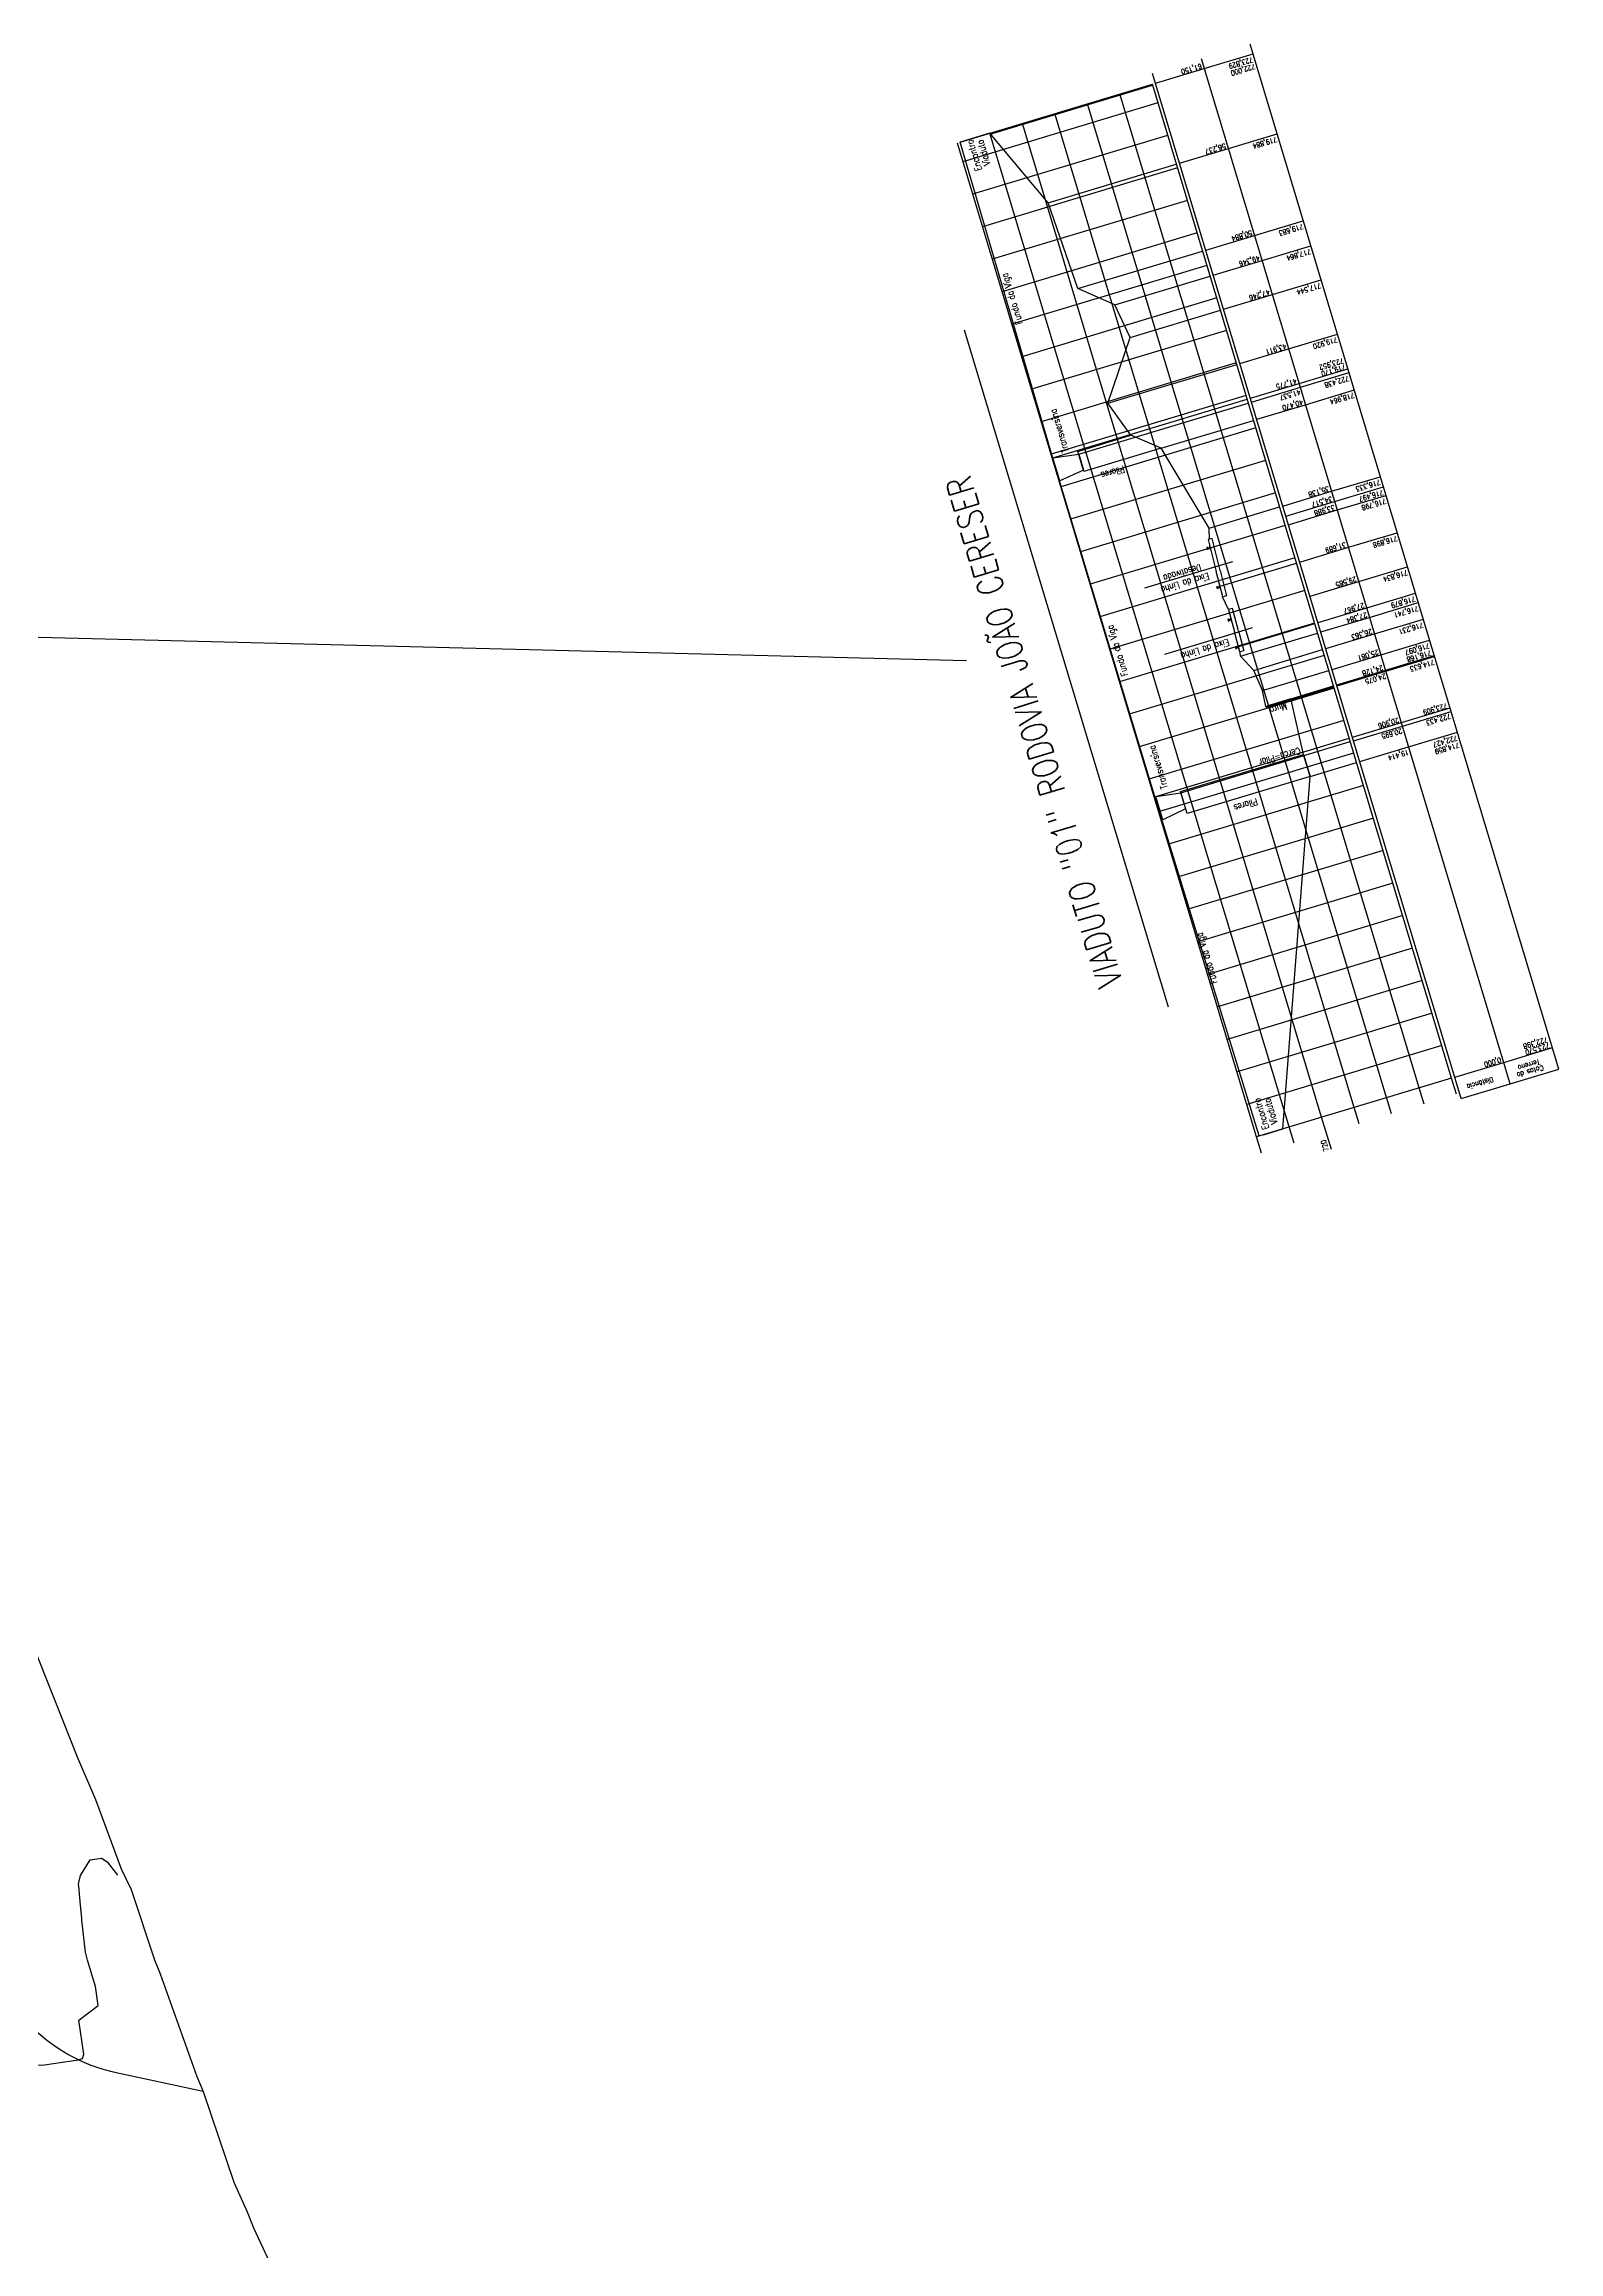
# Model space of a CAD drawing. Header units: metres. Extents: x 298520 to 308411, y 7433745 to 7450750.
# Drawn here: x 305262.6 to 305351.9, y 7437186 to 7437316.1 of the extents above; entities that cross this region are included whole.
import ezdxf

# ---------------------------------------------------------------- set-up
doc = ezdxf.new("R2010")
doc.units = ezdxf.units.M
doc.header["$LTSCALE"] = 10
for name, pattern in [('CONTINUO', [0]), ('TRACEJADO', [8.7, 8, -0.7]), ('TRACO-PONTO', [9.4, 8, -0.7, 0, -0.7])]:
    doc.linetypes.add(name, pattern=pattern)
for name, color, linetype in [('Area', 45, 'Continuous'), ('Curvas de Nivel 1m', 11, 'Continuous'), ('Perfil', 45, 'Continuous'), ('TEXTO', 45, 'Continuous'), ('Vias Primárias', 230, 'Continuous')]:
    doc.layers.add(name, color=color, linetype=linetype)
doc.styles.add('ROMANS', font='romans', dxfattribs={"height": 0.2})

# ---------------------------------------------------------------- blocks, each defined once
blk = doc.blocks.new('EB67FCC2603E40CA18CFA8')
at = {"layer": 'Perfil', "color": 2, "linetype": 'CONTINUO', "flags": 128}
for points in [[(6.72, -6.25), (6.73, -6.01)], [(8.26, -6.32), (6.72, -6.25)], [(6.73, -6.01), (8.27, -6.08)], [(7.24, -6.01), (7.24, -6.01), (7.24, -6.01), (7.24, -6.01), (7.24, -6.01), (7.24, -6.01), (7.23, -6.01), (7.23, -6.01), (7.23, -6.01), (7.23, -6.01), (7.23, -6.01), (7.23, -6.01), (7.23, -6.01), (7.23, -6.01), (7.23, -6.02), (7.23, -6.02)], [(7.23, -6.02), (7.23, -6.03)], [(7.23, -6.03), (7.43, -6.04)], [(7.24, -6.01), (7.29, -6.01)], [(7.3, -5.85), (7.3, -5.85), (7.3, -5.85), (7.3, -5.85), (7.3, -5.85), (7.29, -5.85), (7.29, -5.85), (7.29, -5.85), (7.29, -5.85), (7.29, -5.85), (7.29, -5.86), (7.29, -5.86), (7.29, -5.86), (7.29, -5.86), (7.28, -5.86), (7.28, -5.86)], [(7.28, -5.87), (7.28, -5.9)], [(7.28, -5.9), (7.28, -5.9), (7.28, -5.9), (7.28, -5.9), (7.28, -5.9), (7.28, -5.9), (7.28, -5.9), (7.28, -5.9), (7.29, -5.9), (7.29, -5.9), (7.29, -5.9), (7.29, -5.9), (7.29, -5.9), (7.29, -5.9), (7.29, -5.9), (7.29, -5.9)], [(7.29, -5.9), (7.31, -5.9)], [(7.29, -6.01), (7.29, -6.01), (7.3, -6.01), (7.3, -6.01), (7.3, -6.01), (7.3, -6.01), (7.31, -6.01), (7.31, -6.01), (7.31, -6.01), (7.31, -6), (7.31, -6), (7.31, -6), (7.32, -6), (7.32, -5.99), (7.32, -5.99), (7.32, -5.99)], [(7.3, -5.85), (7.38, -5.85)], [(7.32, -5.91), (7.32, -5.91), (7.32, -5.91), (7.32, -5.91), (7.32, -5.91), (7.32, -5.91), (7.32, -5.91), (7.32, -5.91), (7.32, -5.91), (7.32, -5.91), (7.32, -5.9), (7.32, -5.9), (7.32, -5.9), (7.32, -5.9), (7.32, -5.9), (7.32, -5.9)], [(7.32, -5.91), (7.32, -5.99)], [(7.35, -5.91), (7.35, -5.99)], [(7.36, -5.91), (7.36, -5.91), (7.36, -5.91), (7.36, -5.91), (7.36, -5.91), (7.36, -5.91), (7.36, -5.91), (7.36, -5.91), (7.36, -5.91), (7.36, -5.91), (7.35, -5.91), (7.35, -5.91), (7.35, -5.91), (7.35, -5.91), (7.35, -5.91), (7.35, -5.91)], [(7.35, -5.99), (7.35, -5.99), (7.35, -5.99), (7.35, -6), (7.35, -6), (7.35, -6), (7.35, -6), (7.36, -6.01), (7.36, -6.01), (7.36, -6.01), (7.36, -6.01), (7.36, -6.01), (7.37, -6.01), (7.37, -6.01), (7.37, -6.01), (7.37, -6.02)], [(7.36, -5.91), (7.39, -5.91)], [(7.37, -6.02), (7.43, -6.02)], [(7.39, -5.87), (7.39, -5.87), (7.39, -5.87), (7.39, -5.86), (7.39, -5.86), (7.39, -5.86), (7.39, -5.86), (7.39, -5.86), (7.39, -5.86), (7.39, -5.86), (7.39, -5.85), (7.38, -5.85), (7.38, -5.85), (7.38, -5.85), (7.38, -5.85), (7.38, -5.85)], [(7.39, -5.87), (7.39, -5.9)], [(7.39, -5.91), (7.39, -5.91), (7.39, -5.91), (7.39, -5.91), (7.39, -5.91), (7.39, -5.91), (7.39, -5.91), (7.39, -5.91), (7.39, -5.9), (7.39, -5.9), (7.39, -5.9), (7.39, -5.9), (7.39, -5.9), (7.39, -5.9), (7.39, -5.9), (7.39, -5.9)], [(7.43, -6.03), (7.43, -6.02), (7.43, -6.02), (7.43, -6.02), (7.43, -6.02), (7.43, -6.02), (7.43, -6.02), (7.43, -6.02), (7.43, -6.02), (7.43, -6.02), (7.43, -6.02), (7.43, -6.02), (7.43, -6.02), (7.43, -6.02), (7.43, -6.02), (7.43, -6.02)], [(7.43, -6.03), (7.43, -6.04)], [(8.26, -6.32), (10.2, -6.4)], [(10.21, -6.16), (8.27, -6.08)], [(9.62, -6.11), (9.62, -6.11), (9.62, -6.11), (9.62, -6.11), (9.62, -6.11), (9.62, -6.11), (9.62, -6.11), (9.62, -6.11), (9.62, -6.11), (9.62, -6.11), (9.62, -6.11), (9.62, -6.11), (9.62, -6.11), (9.62, -6.11), (9.62, -6.11), (9.62, -6.11)], [(9.68, -6.11), (9.62, -6.11)], [(9.62, -6.11), (9.62, -6.13)], [(9.82, -6.14), (9.62, -6.13)], [(9.69, -5.95), (9.69, -5.95), (9.69, -5.95), (9.68, -5.95), (9.68, -5.95), (9.68, -5.95), (9.68, -5.95), (9.68, -5.95), (9.68, -5.95), (9.67, -5.95), (9.67, -5.95), (9.67, -5.96), (9.67, -5.96), (9.67, -5.96), (9.67, -5.96), (9.67, -5.96)], [(9.67, -5.96), (9.67, -5.99)], [(9.67, -5.99), (9.67, -5.99), (9.67, -6), (9.67, -6), (9.67, -6), (9.67, -6), (9.67, -6), (9.67, -6), (9.67, -6), (9.67, -6), (9.67, -6), (9.67, -6), (9.67, -6), (9.67, -6), (9.67, -6), (9.68, -6)], [(9.7, -6), (9.68, -6)], [(9.68, -6.11), (9.68, -6.11), (9.68, -6.11), (9.68, -6.11), (9.69, -6.11), (9.69, -6.11), (9.69, -6.11), (9.69, -6.11), (9.7, -6.1), (9.7, -6.1), (9.7, -6.1), (9.7, -6.1), (9.7, -6.1), (9.7, -6.09), (9.7, -6.09), (9.7, -6.09)], [(9.76, -5.95), (9.69, -5.95)], [(9.71, -6.01), (9.71, -6.01), (9.71, -6.01), (9.71, -6.01), (9.71, -6.01), (9.71, -6.01), (9.71, -6.01), (9.71, -6), (9.71, -6), (9.7, -6), (9.7, -6), (9.7, -6), (9.7, -6), (9.7, -6), (9.7, -6), (9.7, -6)], [(9.71, -6.01), (9.7, -6.09)], [(9.75, -6), (9.75, -6), (9.74, -6), (9.74, -6), (9.74, -6), (9.74, -6), (9.74, -6.01), (9.74, -6.01), (9.74, -6.01), (9.74, -6.01), (9.74, -6.01), (9.74, -6.01), (9.74, -6.01), (9.74, -6.01), (9.74, -6.01), (9.74, -6.01)], [(9.74, -6.01), (9.74, -6.09)], [(9.74, -6.09), (9.74, -6.09), (9.74, -6.09), (9.74, -6.1), (9.74, -6.1), (9.74, -6.1), (9.74, -6.1), (9.74, -6.1), (9.74, -6.11), (9.74, -6.11), (9.75, -6.11), (9.75, -6.11), (9.75, -6.11), (9.75, -6.11), (9.76, -6.11), (9.76, -6.11)], [(9.77, -6.01), (9.75, -6)], [(9.78, -5.97), (9.78, -5.97), (9.78, -5.96), (9.78, -5.96), (9.78, -5.96), (9.78, -5.96), (9.78, -5.96), (9.78, -5.96), (9.77, -5.96), (9.77, -5.95), (9.77, -5.95), (9.77, -5.95), (9.77, -5.95), (9.77, -5.95), (9.77, -5.95), (9.76, -5.95)], [(9.81, -6.12), (9.76, -6.11)], [(9.77, -6.01), (9.77, -6.01), (9.77, -6.01), (9.77, -6.01), (9.77, -6), (9.77, -6), (9.78, -6), (9.78, -6), (9.78, -6), (9.78, -6), (9.78, -6), (9.78, -6), (9.78, -6), (9.78, -6), (9.78, -6), (9.78, -6)], [(9.78, -5.97), (9.78, -6)], [(9.82, -6.12), (9.82, -6.12), (9.82, -6.12), (9.82, -6.12), (9.82, -6.12), (9.82, -6.12), (9.82, -6.12), (9.82, -6.12), (9.82, -6.12), (9.82, -6.12), (9.82, -6.12), (9.82, -6.12), (9.82, -6.12), (9.81, -6.12), (9.81, -6.12), (9.81, -6.12)], [(9.82, -6.12), (9.82, -6.14)], [(10.2, -6.4), (10.21, -6.16)]]:
    blk.add_lwpolyline(points, dxfattribs=at)
blk = doc.blocks.new('977CC09A4F36431B18CFA8')
at = {"layer": 'Perfil', "color": 2, "linetype": 'TRACO-PONTO', "flags": 128}
blk.add_lwpolyline([(8.73, -6.61), (8.73, -5.36), (8.73, -1.21)], dxfattribs=at)
at = {"layer": 'Perfil', "color": 2, "style": 'ROMANS', "width": 0.8}
blk.add_text('Eixo da Linha', height=0.4, rotation=90, dxfattribs=at).set_placement((8.53, -5.06, 1456.41))
blk = doc.blocks.new('7063BA04A44F4718CFA8')
at = {"layer": 'Perfil', "color": 2, "linetype": 'CONTINUO', "flags": 128}
for points in [[(4.05, -6.29), (4.06, -6.05)], [(5.29, -6.32), (4.05, -6.29)], [(4.06, -6.05), (5.3, -6.08)], [(4.26, -6.03), (4.26, -6.03), (4.26, -6.03), (4.26, -6.03), (4.26, -6.03), (4.26, -6.03), (4.26, -6.03), (4.26, -6.03), (4.26, -6.03), (4.26, -6.03), (4.26, -6.03), (4.26, -6.03), (4.26, -6.03), (4.26, -6.03), (4.26, -6.04), (4.26, -6.04)], [(4.26, -6.03), (4.32, -6.03)], [(4.26, -6.04), (4.26, -6.05)], [(4.26, -6.05), (4.46, -6.06)], [(4.33, -5.87), (4.32, -5.87), (4.32, -5.87), (4.32, -5.87), (4.32, -5.87), (4.32, -5.87), (4.32, -5.87), (4.31, -5.87), (4.31, -5.87), (4.31, -5.87), (4.31, -5.88), (4.31, -5.88), (4.31, -5.88), (4.31, -5.88), (4.31, -5.88), (4.31, -5.88)], [(4.31, -5.88), (4.31, -5.92)], [(4.31, -5.92), (4.34, -5.92)], [(4.31, -5.92), (4.31, -5.92), (4.31, -5.92), (4.31, -5.92), (4.31, -5.92), (4.31, -5.92), (4.31, -5.92), (4.31, -5.92), (4.31, -5.92), (4.31, -5.92), (4.31, -5.92), (4.31, -5.92), (4.31, -5.92), (4.31, -5.92), (4.31, -5.92), (4.31, -5.92)], [(4.32, -6.03), (4.32, -6.03), (4.32, -6.03), (4.32, -6.03), (4.33, -6.03), (4.33, -6.03), (4.33, -6.03), (4.33, -6.03), (4.34, -6.02), (4.34, -6.02), (4.34, -6.02), (4.34, -6.02), (4.34, -6.02), (4.34, -6.01), (4.34, -6.01), (4.34, -6.01)], [(4.33, -5.87), (4.4, -5.87)], [(4.34, -5.93), (4.34, -5.93), (4.34, -5.93), (4.34, -5.93), (4.34, -5.93), (4.34, -5.93), (4.34, -5.93), (4.34, -5.93), (4.34, -5.92), (4.34, -5.92), (4.34, -5.92), (4.34, -5.92), (4.34, -5.92), (4.34, -5.92), (4.34, -5.92), (4.34, -5.92)], [(4.34, -5.93), (4.34, -6.01)], [(4.38, -5.92), (4.41, -5.92)], [(4.38, -5.92), (4.38, -5.92), (4.38, -5.92), (4.38, -5.92), (4.38, -5.92), (4.38, -5.92), (4.38, -5.92), (4.38, -5.93), (4.38, -5.93), (4.38, -5.93), (4.38, -5.93), (4.38, -5.93), (4.38, -5.93), (4.38, -5.93), (4.38, -5.93), (4.38, -5.93)], [(4.38, -5.93), (4.38, -6.01)], [(4.38, -6.01), (4.38, -6.01), (4.38, -6.01), (4.38, -6.02), (4.38, -6.02), (4.38, -6.02), (4.38, -6.02), (4.38, -6.02), (4.38, -6.03), (4.38, -6.03), (4.39, -6.03), (4.39, -6.03), (4.39, -6.03), (4.39, -6.03), (4.4, -6.03), (4.4, -6.03)], [(4.42, -5.89), (4.42, -5.89), (4.42, -5.88), (4.42, -5.88), (4.42, -5.88), (4.41, -5.88), (4.41, -5.88), (4.41, -5.88), (4.41, -5.88), (4.41, -5.87), (4.41, -5.87), (4.41, -5.87), (4.41, -5.87), (4.4, -5.87), (4.4, -5.87), (4.4, -5.87)], [(4.4, -6.03), (4.45, -6.04)], [(4.41, -5.92), (4.41, -5.92), (4.41, -5.92), (4.41, -5.92), (4.41, -5.92), (4.41, -5.92), (4.41, -5.92), (4.41, -5.92), (4.41, -5.92), (4.41, -5.92), (4.41, -5.92), (4.42, -5.92), (4.42, -5.92), (4.42, -5.92), (4.42, -5.92), (4.42, -5.92)], [(4.42, -5.89), (4.42, -5.92)], [(4.46, -6.04), (4.46, -6.04), (4.46, -6.04), (4.46, -6.04), (4.46, -6.04), (4.46, -6.04), (4.46, -6.04), (4.46, -6.04), (4.46, -6.04), (4.46, -6.04), (4.46, -6.04), (4.46, -6.04), (4.45, -6.04), (4.45, -6.04), (4.45, -6.04), (4.45, -6.04)], [(4.46, -6.04), (4.46, -6.06)], [(5.29, -6.32), (6.64, -6.36)], [(6.65, -6.12), (5.3, -6.08)], [(5.96, -6.08), (5.96, -6.08), (5.96, -6.08), (5.95, -6.08), (5.95, -6.08), (5.95, -6.08), (5.95, -6.08), (5.95, -6.08), (5.95, -6.08), (5.95, -6.08), (5.95, -6.08), (5.95, -6.08), (5.95, -6.08), (5.95, -6.08), (5.95, -6.08), (5.95, -6.08)], [(5.95, -6.08), (5.95, -6.1)], [(6.15, -6.1), (5.95, -6.1)], [(6.01, -6.08), (5.96, -6.08)], [(6.02, -5.91), (6.02, -5.91), (6.01, -5.91), (6.01, -5.91), (6.01, -5.92), (6.01, -5.92), (6.01, -5.92), (6.01, -5.92), (6.01, -5.92), (6, -5.92), (6, -5.92), (6, -5.92), (6, -5.92), (6, -5.93), (6, -5.93), (6, -5.93)], [(6, -5.93), (6, -5.96)], [(6, -5.96), (6, -5.96), (6, -5.96), (6, -5.96), (6, -5.96), (6, -5.96), (6, -5.97), (6, -5.97), (6, -5.97), (6, -5.97), (6, -5.97), (6, -5.97), (6, -5.97), (6, -5.97), (6, -5.97), (6.01, -5.97)], [(6.03, -5.97), (6.01, -5.97)], [(6.01, -6.08), (6.01, -6.08), (6.01, -6.08), (6.02, -6.08), (6.02, -6.08), (6.02, -6.07), (6.02, -6.07), (6.03, -6.07), (6.03, -6.07), (6.03, -6.07), (6.03, -6.07), (6.03, -6.06), (6.03, -6.06), (6.03, -6.06), (6.03, -6.06), (6.03, -6.06)], [(6.09, -5.92), (6.02, -5.91)], [(6.04, -5.98), (6.04, -5.97), (6.04, -5.97), (6.04, -5.97), (6.04, -5.97), (6.04, -5.97), (6.04, -5.97), (6.04, -5.97), (6.04, -5.97), (6.03, -5.97), (6.03, -5.97), (6.03, -5.97), (6.03, -5.97), (6.03, -5.97), (6.03, -5.97), (6.03, -5.97)], [(6.04, -5.98), (6.03, -6.05)], [(6.08, -5.97), (6.08, -5.97), (6.07, -5.97), (6.07, -5.97), (6.07, -5.97), (6.07, -5.97), (6.07, -5.97), (6.07, -5.97), (6.07, -5.97), (6.07, -5.97), (6.07, -5.97), (6.07, -5.97), (6.07, -5.97), (6.07, -5.97), (6.07, -5.98), (6.07, -5.98)], [(6.07, -5.98), (6.07, -6.05)], [(6.07, -6.05), (6.07, -6.06), (6.07, -6.06), (6.07, -6.06), (6.07, -6.06), (6.07, -6.07), (6.07, -6.07), (6.07, -6.07), (6.07, -6.07), (6.08, -6.07), (6.08, -6.08), (6.08, -6.08), (6.08, -6.08), (6.09, -6.08), (6.09, -6.08), (6.09, -6.08)], [(6.1, -5.97), (6.08, -5.97)], [(6.11, -5.93), (6.11, -5.93), (6.11, -5.93), (6.11, -5.93), (6.11, -5.93), (6.11, -5.93), (6.11, -5.92), (6.11, -5.92), (6.1, -5.92), (6.1, -5.92), (6.1, -5.92), (6.1, -5.92), (6.1, -5.92), (6.1, -5.92), (6.1, -5.92), (6.09, -5.92)], [(6.14, -6.08), (6.09, -6.08)], [(6.1, -5.97), (6.1, -5.97), (6.1, -5.97), (6.1, -5.97), (6.1, -5.97), (6.1, -5.97), (6.11, -5.97), (6.11, -5.97), (6.11, -5.97), (6.11, -5.97), (6.11, -5.97), (6.11, -5.97), (6.11, -5.97), (6.11, -5.97), (6.11, -5.97), (6.11, -5.96)], [(6.11, -5.93), (6.11, -5.96)], [(6.15, -6.09), (6.15, -6.09), (6.15, -6.09), (6.15, -6.09), (6.15, -6.09), (6.15, -6.09), (6.15, -6.08), (6.15, -6.08), (6.15, -6.08), (6.15, -6.08), (6.15, -6.08), (6.15, -6.08), (6.15, -6.08), (6.15, -6.08), (6.15, -6.08), (6.15, -6.08)], [(6.15, -6.09), (6.15, -6.1)], [(6.64, -6.36), (6.65, -6.12)]]:
    blk.add_lwpolyline(points, dxfattribs=at)
blk = doc.blocks.new('6B3688704A6E48B418CFA8')
at = {"layer": 'Perfil', "color": 2, "linetype": 'TRACO-PONTO', "flags": 128}
blk.add_lwpolyline([(5.48, -6.6), (5.48, -5.35), (5.48, -1.2)], dxfattribs=at)
at = {"layer": 'Perfil', "color": 2, "style": 'ROMANS', "width": 0.8}
blk.add_text('Eixo da Linha', height=0.4, rotation=90, dxfattribs=at).set_placement((5.28, -5.05, 1456.41))

msp = doc.modelspace()

# ---------------------------------------------------------------- linework, layer by layer
at = {"layer": 'Area'}
msp.add_polyline3d([(305261.89, 7437221.9, 736.47), (305264.56, 7437215.17, 736.73), (305265.64, 7437212.65, 737.48), (305267.17, 7437208.57, 741.35), (305267.75, 7437207.35, 740.78), (305269.12, 7437203.2, 735.06), (305269.46, 7437202.39, 733.95), (305271.61, 7437196.33, 734.12), (305272, 7437195.44, 733.41), (305273.79, 7437190.1, 733.89), (305274.58, 7437188.36, 733.91), (305274.96, 7437187.42, 734.05), (305277.67, 7437181.61, 734.36)], dxfattribs=at)
at = {"layer": 'Curvas de Nivel 1m', "elevation": 733, "flags": 128}
msp.add_lwpolyline([(305261.37, 7437196.96), (305262.64, 7437197.02), (305264.24, 7437197.26), (305264.64, 7437197.31), (305264.89, 7437197.4), (305264.97, 7437197.65), (305264.67, 7437199.65), (305265.81, 7437200.51), (305265.65, 7437201.64), (305265.17, 7437203.19), (305265.06, 7437203.65), (305264.84, 7437205.55), (305264.84, 7437205.65), (305264.75, 7437206.65), (305264.66, 7437207.55), (305264.65, 7437207.65), (305264.66, 7437207.76), (305264.77, 7437208.18), (305265.34, 7437209.09), (305266, 7437209.2), (305266.33, 7437208.98), (305266.94, 7437208.2)], dxfattribs=at)
at = {"layer": 'Perfil', "linetype": 'CONTINUO', "flags": 128}
for points in [[(305351.87, 7437255.69), (305333.68, 7437316.07)], [(305328.11, 7437313.77), (305330.98, 7437314.64)], [(305349, 7437254.82), (305330.81, 7437315.21)], [(305330.98, 7437314.64), (305333.85, 7437315.5)], [(305316.59, 7437310.3), (305327.92, 7437313.71)], [(305318.36, 7437310.77), (305327.93, 7437313.65)], [(305345.55, 7437255.16), (305327.92, 7437313.71)], [(305346.12, 7437253.95), (305327.93, 7437314.34)], [(305328.25, 7437312.61), (305316.76, 7437309.15)], [(305339.81, 7437253.43), (305322.17, 7437311.98)], [(305341.72, 7437254.01), (305324.09, 7437312.56)], [(305343.64, 7437254.58), (305326, 7437313.14)], [(305318.34, 7437310.83), (305316.59, 7437310.3)], [(305316.59, 7437310.3), (305318.34, 7437310.83)], [(305328.82, 7437310.7), (305317.33, 7437307.24)], [(305335.98, 7437252.28), (305318.34, 7437310.83)], [(305331.29, 7437286.91), (305331.27, 7437287.56), (305328.44, 7437292.27), (305326.66, 7437293.03), (305325.3, 7437294.92), (305326.62, 7437298.8), (305325.71, 7437300.72), (305323.52, 7437301.67), (305321.78, 7437306.73), (305318.34, 7437310.83)], [(305337.89, 7437252.85), (305320.26, 7437311.4)], [(305332.4, 7437309.93), (305335.27, 7437310.8)], [(305334.06, 7437251.7), (305316.43, 7437310.25)], [(305329.52, 7437309.07), (305332.4, 7437309.93)], [(305329.4, 7437308.78), (305317.91, 7437305.32)], [(305321.78, 7437306.73), (305329.33, 7437309.01)], [(305329.98, 7437306.87), (305318.49, 7437303.41)], [(305333.94, 7437304.81), (305336.81, 7437305.67)], [(305330.55, 7437304.95), (305319.06, 7437301.49)], [(305331.07, 7437303.94), (305333.94, 7437304.81)], [(305334.38, 7437303.33), (305337.26, 7437304.2)], [(305331.13, 7437303.04), (305319.64, 7437299.58)], [(305323.52, 7437301.67), (305330.88, 7437303.88)], [(305331.51, 7437302.47), (305334.38, 7437303.33)], [(305325.71, 7437300.72), (305331.32, 7437302.41)], [(305334.99, 7437301.32), (305337.86, 7437302.19)], [(305331.71, 7437301.12), (305320.22, 7437297.66)], [(305326.62, 7437298.8), (305331.93, 7437300.4)], [(305332.12, 7437300.46), (305334.99, 7437301.32)], [(305328.87, 7437259.34), (305316.85, 7437299.23)], [(305332.28, 7437299.21), (305320.79, 7437295.75)], [(305335.95, 7437298.13), (305338.82, 7437298.99)], [(305333.08, 7437297.26), (305335.95, 7437298.13)], [(305332.86, 7437297.29), (305321.37, 7437293.83)], [(305325.3, 7437294.92), (305332.89, 7437297.21)], [(305336.57, 7437296.08), (305339.44, 7437296.95)], [(305336.64, 7437295.86), (305339.51, 7437296.72)], [(305333.44, 7437295.38), (305321.95, 7437291.92)], [(305322.06, 7437291.71), (305333.5, 7437295.16)], [(305333.7, 7437295.22), (305336.57, 7437296.08)], [(305333.76, 7437294.99), (305336.64, 7437295.86)], [(305336.94, 7437294.83), (305339.82, 7437295.7)], [(305323.58, 7437291.92), (305333.57, 7437294.93)], [(305328.44, 7437292.27), (305333.88, 7437293.91)], [(305334.07, 7437293.97), (305336.94, 7437294.83)], [(305334.02, 7437293.46), (305322.53, 7437290)], [(305328.44, 7437292.27), (305323.89, 7437290.9), (305323.53, 7437292.08), (305326.66, 7437293.03)], [(305334.59, 7437291.55), (305323.1, 7437288.09)], [(305338.48, 7437289.73), (305341.35, 7437290.59)], [(305338.66, 7437289.13), (305341.53, 7437290)], [(305335.17, 7437289.63), (305323.68, 7437286.17)], [(305331.27, 7437287.56), (305335.42, 7437288.81)], [(305335.61, 7437288.86), (305338.48, 7437289.73)], [(305335.79, 7437288.27), (305338.66, 7437289.13)], [(305335.94, 7437287.76), (305338.81, 7437288.63)], [(305338.81, 7437288.63), (305341.69, 7437289.49)], [(305335.75, 7437287.72), (305324.26, 7437284.26)], [(305339.48, 7437286.43), (305342.35, 7437287.29)], [(305336.6, 7437285.56), (305339.48, 7437286.43)], [(305336.32, 7437285.8), (305324.83, 7437282.34)], [(305331.72, 7437284.09), (305336.41, 7437285.5)], [(305340.08, 7437284.41), (305342.96, 7437285.28)], [(305336.9, 7437283.89), (305325.41, 7437280.43)], [(305332.41, 7437282.76), (305332.06, 7437283.52)], [(305337.21, 7437283.55), (305340.08, 7437284.41)], [(305340.55, 7437282.86), (305343.42, 7437283.73)], [(305337.48, 7437281.97), (305325.99, 7437278.51)], [(305337.68, 7437282), (305340.55, 7437282.86)], [(305337.85, 7437281.44), (305340.72, 7437282.3)], [(305340.72, 7437282.3), (305343.59, 7437283.17)], [(305341.01, 7437281.33), (305343.89, 7437282.19)], [(305332.81, 7437280.53), (305337.49, 7437281.94)], [(305333.11, 7437280.01), (305337.65, 7437281.38)], [(305338.14, 7437280.46), (305341.01, 7437281.33)], [(305341.38, 7437280.1), (305344.25, 7437280.96)], [(305338.05, 7437280.06), (305326.56, 7437276.59)], [(305334.6, 7437277.06), (305334.4, 7437277.99), (305333.9, 7437279.18), (305333.11, 7437280.01), (305333.09, 7437280.26)], [(305333.9, 7437279.18), (305337.95, 7437280.4)], [(305338.51, 7437279.23), (305341.38, 7437280.1)], [(305341.66, 7437279.19), (305344.53, 7437280.05)], [(305341.67, 7437279.14), (305344.55, 7437280)], [(305338.63, 7437278.14), (305327.14, 7437274.68)], [(305334.4, 7437277.99), (305338.32, 7437279.18)], [(305334.6, 7437277.06), (305338.59, 7437278.26)], [(305336.09, 7437277.45), (305338.61, 7437278.21)], [(305338.78, 7437278.32), (305341.66, 7437279.19)], [(305338.8, 7437278.27), (305341.67, 7437279.14)], [(305335.6, 7437252.16), (305337.22, 7437272.93), (305336.82, 7437274.23), (305336.09, 7437277.45)], [(305342.59, 7437276.1), (305345.46, 7437276.97)], [(305342.65, 7437275.9), (305345.52, 7437276.76)], [(305339.21, 7437276.23), (305327.72, 7437272.76)], [(305339.71, 7437275.24), (305342.59, 7437276.1)], [(305339.77, 7437275.03), (305342.65, 7437275.9)], [(305343.02, 7437274.67), (305345.89, 7437275.54)], [(305328.12, 7437271.74), (305339.52, 7437275.18)], [(305339.78, 7437274.31), (305328.29, 7437270.85)], [(305329.59, 7437271.97), (305339.58, 7437274.98)], [(305340.14, 7437273.81), (305343.02, 7437274.67)], [(305337.22, 7437272.93), (305339.95, 7437273.75)], [(305340.36, 7437272.4), (305328.87, 7437268.93)], [(305340.94, 7437270.48), (305329.45, 7437267.02)], [(305341.51, 7437268.57), (305330.02, 7437265.1)], [(305342.09, 7437266.65), (305330.6, 7437263.19)], [(305342.67, 7437264.74), (305331.18, 7437261.27)], [(305343.24, 7437262.82), (305331.75, 7437259.36)], [(305343.82, 7437260.91), (305332.33, 7437257.44)], [(305344.4, 7437258.99), (305332.91, 7437255.53)], [(305344.98, 7437257.08), (305333.49, 7437253.61)], [(305345.74, 7437255.22), (305348.62, 7437256.08)], [(305348.62, 7437256.08), (305351.49, 7437256.95)], [(305345.55, 7437255.16), (305334.06, 7437251.7)], [(305345.84, 7437254.2), (305345.55, 7437255.16)], [(305346.12, 7437253.95), (305349, 7437254.82)], [(305349, 7437254.82), (305351.87, 7437255.69)], [(305340.1, 7437252.47), (305339.81, 7437253.43)], [(305342.01, 7437253.05), (305341.72, 7437254.01)], [(305343.93, 7437253.63), (305343.64, 7437254.58)], [(305334.47, 7437251.82), (305335.6, 7437252.16)], [(305336.27, 7437251.32), (305335.98, 7437252.28)], [(305338.47, 7437250.94), (305337.89, 7437252.85)], [(305334.35, 7437250.74), (305334.06, 7437251.7)]]:
    msp.add_lwpolyline(points, dxfattribs=at)
at = {"layer": 'Perfil', "linetype": 'TRACEJADO', "flags": 128}
msp.add_lwpolyline([(305334.22, 7437251.75), (305328.05, 7437271.8), (305322.45, 7437290.34), (305316.59, 7437310.3)], dxfattribs=at)
at = {"layer": 'Perfil', "linetype": 'CONTINUO', "flags": 128}
for points in [[(305322.47, 7437290.35), (305322.06, 7437291.71), (305323.58, 7437291.92), (305323.86, 7437290.98)], [(305336.09, 7437277.45), (305336.07, 7437277.5), (305334.6, 7437277.06), (305334.62, 7437277.01)], [(305336.82, 7437274.23), (305337.21, 7437272.92), (305329.97, 7437270.74), (305329.58, 7437272.05)], [(305328.54, 7437270.38), (305328.12, 7437271.74), (305329.6, 7437271.97), (305329.88, 7437271.03)]]:
    msp.add_lwpolyline(points, close=True, dxfattribs=at)
at = {"layer": 'TEXTO', "linetype": 'CONTINUO', "flags": 128}
msp.add_lwpolyline([(305061.61, 7437286.19), (305316.96, 7437279.76)], dxfattribs=at)
at = {"layer": 'Vias Primárias', "elevation": 733.41}
msp.add_lwpolyline([(305272, 7437195.44), (305266.86, 7437196.55, -0.120671), (305262.52, 7437198.67, -0.049604), (305260.25, 7437200.96), (305253.6, 7437211.78), (305242.47, 7437229.14), (305233.07, 7437243.81, -0.080517), (305231.01, 7437248.55, -0.160249), (305231.47, 7437255.08, -0.120987), (305234.43, 7437259.16, -0.143194), (305241.38, 7437262.25, -0.100058), (305246.66, 7437261.9, 0.133645)], format="xyb", dxfattribs=at)

# ---------------------------------------------------------------- block references
at = {"layer": 'Perfil', "rotation": 106.7632988225913}
for name, p in [('EB67FCC2603E40CA18CFA8', (305328.25, 7437275.34)), ('977CC09A4F36431B18CFA8', (305328.82, 7437275.31)), ('7063BA04A44F4718CFA8', (305328.46, 7437274.63)), ('6B3688704A6E48B418CFA8', (305329.06, 7437274.53))]:
    msp.add_blockref(name, p, dxfattribs=at)

# ---------------------------------------------------------------- texts
at = {"layer": 'Perfil', "style": 'ROMANS', "width": 0.8}
for s, height, rotation, p in [('61,150', 0.3, 196.7633, (305330.78, 7437314.94)), ('723,829', 0.3, 196.7633, (305333.8, 7437315.32)), ('722,000', 0.3, 196.7633, (305333.93, 7437314.92)), ('719,884', 0.3, 196.7633, (305335.22, 7437310.62)), ('Encontro', 0.4, 106.7633, (305317.88, 7437308.67, 723.07)), ('Viaduto', 0.4, 106.7633, (305318.38, 7437308.98, 722.44)), ('56,237', 0.3, 196.7633, (305332.2, 7437310.23)), ('719,683', 0.3, 196.7633, (305336.76, 7437305.49)), ('50,884', 0.3, 196.7633, (305333.75, 7437305.11)), ('49,346', 0.3, 196.7633, (305334.19, 7437303.63)), ('717,864', 0.3, 196.7633, (305337.21, 7437304.02)), ('Fundo da Viga', 0.4, 106.7633, (305320.28, 7437299.63, 723.51)), ('47,246', 0.3, 196.7633, (305334.79, 7437301.62)), ('717,544', 0.3, 196.7633, (305337.81, 7437302.01)), ('43,911', 0.3, 196.7633, (305335.76, 7437298.43)), ('719,920', 0.3, 196.7633, (305338.77, 7437298.82)), ('41,775', 0.3, 196.7633, (305336.37, 7437296.38)), ('723,952', 0.3, 196.7633, (305339.14, 7437297.58)), ('719,170', 0.3, 196.7633, (305339.26, 7437297.21)), ('722,438', 0.3, 196.7633, (305339.46, 7437296.54)), ('41,537', 0.3, 196.7633, (305336.6, 7437295.73)), ('40,470', 0.3, 196.7633, (305336.75, 7437295.13)), ('718,964', 0.3, 196.7633, (305339.77, 7437295.55)), ('Transversina', 0.4, 106.7633, (305323, 7437292.08, 723.66)), ('Pilares', 0.4, 196.7633, (305326.22, 7437291.24, 725.87)), ('VIADUTO "01" RODOVIA JOÃO CERESER', 1.5, 106.7633, (305326.19, 7437260.78, 725.91)), ('35,138', 0.3, 196.7633, (305338.29, 7437290.03)), ('716,333', 0.3, 196.7633, (305341.3, 7437290.42)), ('716,497', 0.3, 196.7633, (305341.48, 7437289.82)), ('34,517', 0.3, 196.7633, (305338.47, 7437289.43)), ('33,988', 0.3, 196.7633, (305338.62, 7437288.93)), ('716,798', 0.3, 196.7633, (305341.64, 7437289.31)), ('31,689', 0.3, 196.7633, (305339.28, 7437286.73)), ('716,898', 0.3, 196.7633, (305342.3, 7437287.11)), ('Desativada', 0.4, 196.7633, (305330.73, 7437285.44, 1456.41)), ('29,585', 0.3, 196.7633, (305339.89, 7437284.71)), ('716,834', 0.3, 196.7633, (305342.91, 7437285.1)), ('716,879', 0.3, 196.7633, (305343.37, 7437283.55)), ('27,967', 0.3, 196.7633, (305340.36, 7437283.16)), ('27,384', 0.3, 196.7633, (305340.52, 7437282.6)), ('716,741', 0.3, 196.7633, (305343.54, 7437282.99)), ('716,231', 0.3, 196.7633, (305343.83, 7437282.01)), ('Fundo da Viga', 0.4, 106.7633, (305326.49, 7437278.9, 723.51)), ('26,363', 0.3, 196.7633, (305340.82, 7437281.63)), ('716,097', 0.3, 196.7633, (305344.2, 7437280.79)), ('25,081', 0.3, 196.7633, (305341.19, 7437280.4)), ('24,128', 0.3, 196.7633, (305341.46, 7437279.49)), ('716,168', 0.3, 196.7633, (305344.3, 7437280.37)), ('714,633', 0.3, 196.7633, (305344.49, 7437279.82)), ('24,075', 0.3, 196.7633, (305341.63, 7437279)), ('Muro', 0.4, 196.7633, (305335.78, 7437277.28, 714.9)), ('723,909', 0.3, 196.7633, (305345.25, 7437277.25)), ('20,906', 0.3, 196.7633, (305342.39, 7437276.4)), ('20,695', 0.3, 196.7633, (305342.59, 7437275.77)), ('722,433', 0.3, 196.7633, (305345.45, 7437276.64)), ('Transversina', 0.4, 106.7633, (305328.83, 7437272.26, 723.66)), ('Cerca=Pilar', 0.4, 196.7633, (305336.58, 7437274.65, 723.65)), ('19,414', 0.3, 196.7633, (305342.97, 7437274.51)), ('722,427', 0.3, 196.7633, (305345.84, 7437275.35)), ('714,859', 0.3, 196.7633, (305345.95, 7437274.94)), ('Pilares', 0.4, 196.7633, (305334.05, 7437271.65, 725.87)), ('Fundo da Viga', 0.4, 106.7633, (305331.76, 7437260.78, 723.51)), ('722,398', 0.3, 196.7633, (305351.16, 7437257.58)), ('0,000', 0.3, 196.7633, (305348.42, 7437256.38)), ('Terreno', 0.3, 196.7633, (305350.7, 7437256.27)), ('723,570', 0.3, 196.7633, (305351.28, 7437257.23)), ('Distância', 0.3, 196.7633, (305347.96, 7437255.23)), ('Cotas do', 0.3, 196.7633, (305350.92, 7437255.92)), ('Encontro', 0.4, 106.7633, (305334.8, 7437252.2, 723.07)), ('Viaduto', 0.4, 106.7633, (305335.3, 7437252.51, 722.44)), ('720', 0.3, 106.7633, (305338.32, 7437250.89))]:
    msp.add_text(s, height=height, rotation=rotation, dxfattribs=at).set_placement(p)

doc.saveas('drawing.dxf')
